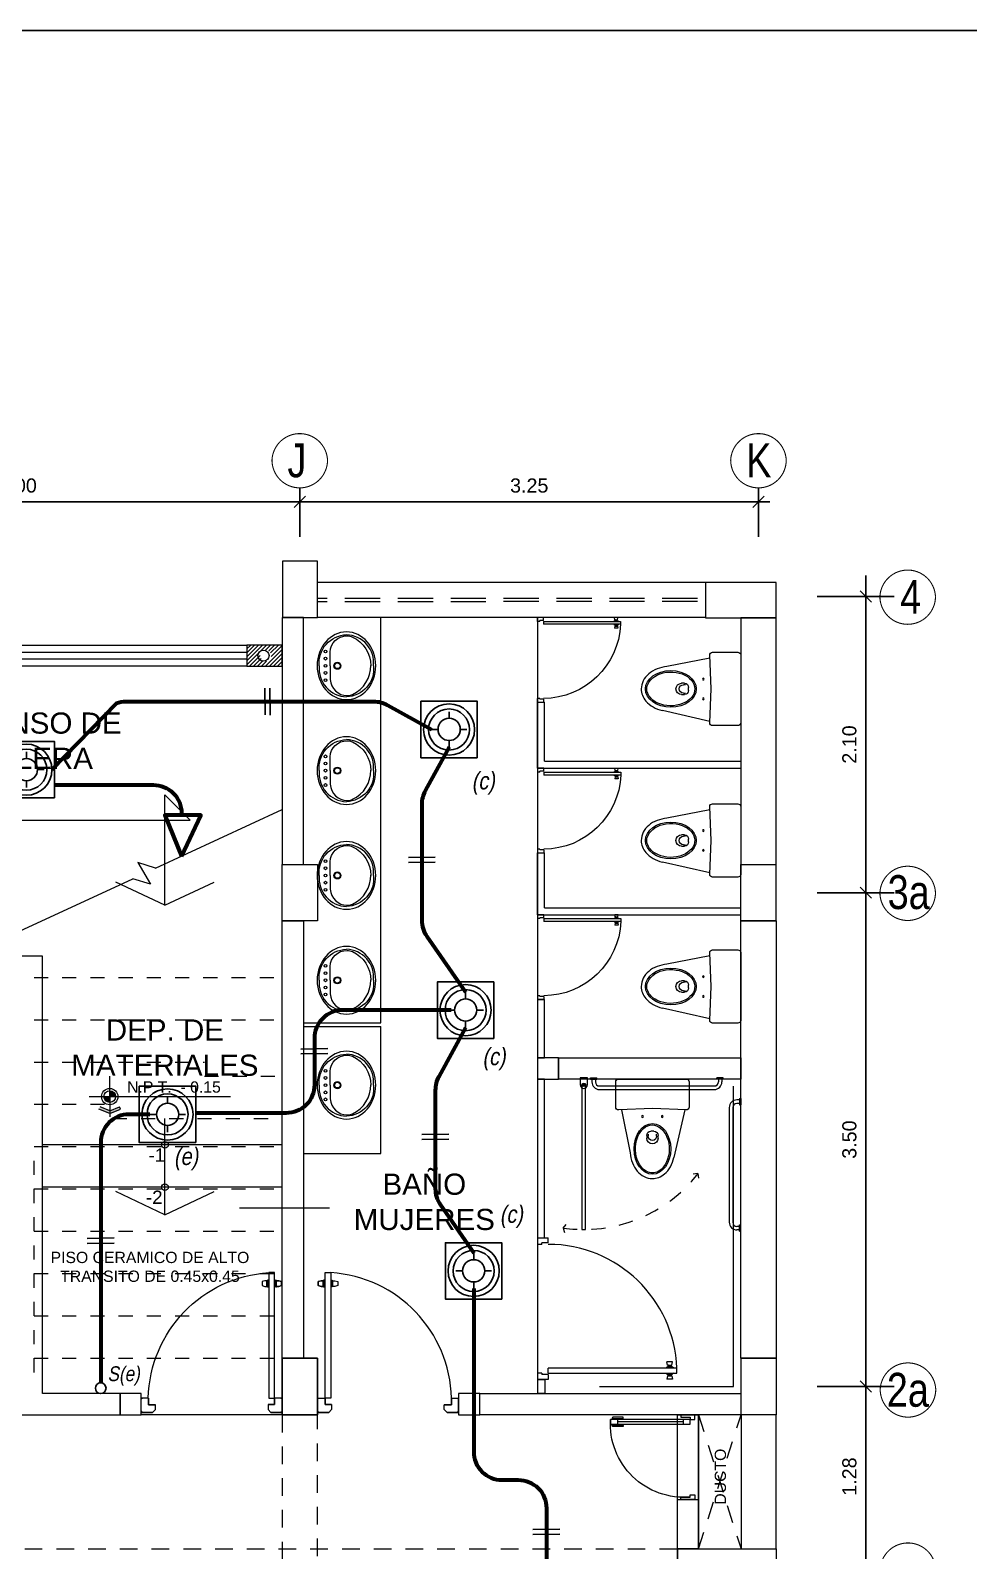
# Model space of a CAD drawing. Header units: millimetres. Extents: x 3354 to 3637, y 1117 to 1358.
# Drawn here: x 3503.12 to 3509.77, y 1188.41 to 1199.18 of the extents above; entities that cross this region are included whole.
import ezdxf

# ---------------------------------------------------------------- set-up
doc = ezdxf.new("R2010")
doc.units = ezdxf.units.MM
for name, pattern in [('CONTINUA', [0]), ('DASHED2', [0.375, 0.25, -0.125]), ('HIDDEN', [0.375, 0.25, -0.125]), ('TRAZOS1', [0.15, 0.1, -0.05])]:
    doc.linetypes.add(name, pattern=pattern)
for name, color, linetype, lineweight in [('ACCESORIOS', 4, 'Continuous', 18), ('cables', 152, 'Continuous', 60), ('CASCO', 252, 'Continuous', 9), ('MURO ALTO', 5, 'Continuous', 25)]:
    doc.layers.add(name, color=color, linetype=linetype, lineweight=lineweight)
doc.layers.add('Efec-muebles', color=7, linetype='Continuous', lineweight=13, true_color=0x85826f)
doc.layers.add('LUMINARIAS', color=2, linetype='Continuous')
doc.styles.add('1', font='arial.ttf')
doc.styles.add('BYE', font='ARIALN.TTF', dxfattribs={"oblique": 10, "height": 2})
doc.styles.get("Standard").update_dxf_attribs({"font": 'arial.ttf'})
doc.styles.add('style1', font='arial.ttf')
doc.styles.add('style2', font='arial.ttf')
doc.dimstyles.new('Esc  1  50', dxfattribs={"dimtxt": 0.1, "dimasz": 0.08, "dimexe": 0.2, "dimexo": 0.15, "dimgap": 0.065, "dimtad": 1, "dimzin": 4, "dimdsep": 46, "dimtxsty": 'Standard', "dimblk": 'OBLIQUE', "dimcen": 0.12, "dimdle": 0.15, "dimadec": 0, "dimazin": 0, "dimtfac": 1, "dimtix": 1, "dimtmove": 0, "dimatfit": 3, "dimldrblk": 'OBLIQUE', "dimfxl": 1, "dimarcsym": 0})

# ---------------------------------------------------------------- blocks, each defined once
blk = doc.blocks.new('ghjghg')
at = {"layer": 'Efec-muebles', "linetype": 'CONTINUA', "lineweight": 5, "ltscale": 0.002}
for p, q in [((722.41, 469.271), (722.41, 468.791)), ((722.609, 469.291), (722.43, 469.291)), ((722.619, 469.031), (722.629, 469.27)), ((722.628, 469.249), (722.933, 469.189)), ((722.629, 468.792), (722.619, 469.031)), ((722.779, 469.021), (722.779, 469.041)), ((722.801, 469.061), (722.815, 469.061)), ((722.815, 469.001), (722.801, 469.001)), ((722.809, 469.071), (722.829, 469.071)), ((722.829, 468.991), (722.809, 468.991)), ((722.869, 469.031), (722.869, 469.031)), ((722.43, 468.771), (722.609, 468.771)), ((722.629, 468.801), (722.965, 468.878))]:
    blk.add_line(p, q, dxfattribs=at)
for centre in [(722.675, 469.101), (722.675, 468.961)]:
    blk.add_circle(centre, 0.00635, dxfattribs=at)
for centre, radius, start, end in [((722.43, 469.271), 0.02, 90, 180), ((722.609, 469.271), 0.02, 357.5774, 90), ((722.809, 469.041), 0.03, 90, 180), ((722.809, 469.021), 0.03, 180, 270), ((722.815, 469.031), 0.03, 0, 90), ((722.815, 469.031), 0.03, 270, 0), ((722.829, 469.031), 0.04, 0, 90), ((722.829, 469.031), 0.04, 270, 360), ((722.43, 468.791), 0.02, 180, 270), ((722.609, 468.791), 0.02, 270, 2.4226)]:
    blk.add_arc(centre, radius, start, end, dxfattribs=at)
at = {"layer": 'Efec-muebles', "linetype": 'CONTINUA', "lineweight": 5, "ltscale": 0.002, "extrusion": (0, 0, -1)}
blk.add_ellipse((722.905, 469.031), major_axis=(0.18, 0), ratio=0.722222, dxfattribs=at)
at = {"layer": 'Efec-muebles', "linetype": 'CONTINUA', "lineweight": 5, "ltscale": 0.002}
for points, knots in [([(723.075, 469.031), (723.075, 469.003), (723.06, 468.974), (722.991, 468.919), (722.924, 468.904), (722.804, 468.926), (722.755, 468.961), (722.726, 469.042), (722.743, 469.088), (722.832, 469.148), (722.901, 469.159), (723.018, 469.131), (723.062, 469.093), (723.074, 469.045), (723.075, 469.038), (723.075, 469.031)], [0, 0, 0, 0, 0.74049, 0.74049, 1.813277, 1.813277, 2.886063, 2.886063, 3.958849, 3.958849, 5.031636, 5.031636, 6.104422, 6.104422, 6.283185, 6.283185, 6.283185, 6.283185]), ([(722.933, 469.189), (722.982, 469.184), (723.028, 469.167), (723.095, 469.11), (723.115, 469.071), (723.115, 469.031), (723.115, 469), (723.103, 468.97), (723.055, 468.912), (723.012, 468.889), (722.965, 468.878)], [4.853824, 4.853824, 4.853824, 4.853824, 5.580391, 5.580391, 6.283185, 6.283185, 6.283185, 6.822949, 6.822949, 7.551337, 7.551337, 7.551337, 7.551337])]:
    blk.add_open_spline(points, degree=3, knots=knots, dxfattribs=at)
blk = doc.blocks.new('hjkhjkuhku')
at = {"layer": 'CASCO'}
for p, q in [((734.6482, 326.1642), (734.6482, 326.2092)), ((734.6482, 326.2092), (734.6752, 326.2092)), ((734.6692, 326.1642), (734.6482, 326.1642)), ((734.6692, 326.1642), (734.6692, 326.1912)), ((734.6752, 326.1912), (734.6692, 326.1912)), ((734.6752, 326.1912), (734.6752, 326.2092)), ((734.6752, 326.1642), (734.6962, 326.1642)), ((734.6752, 326.1642), (734.6752, 325.6182)), ((734.6962, 325.6182), (734.6962, 326.1642)), ((735.2212, 326.2092), (735.2482, 326.2092)), ((735.2212, 326.1912), (735.2212, 326.2092)), ((735.2212, 326.1912), (735.2272, 326.1912)), ((735.2272, 326.1642), (735.2272, 326.1912)), ((735.2272, 326.1642), (735.2482, 326.1642)), ((735.2482, 326.2092), (735.2482, 326.1642)), ((735.2482, 326.2092), (735.2482, 326.1642)), ((734.6633, 325.6583), (734.649, 325.6612)), ((734.649, 325.6373), (734.649, 325.6612)), ((734.6633, 325.6402), (734.649, 325.6373)), ((734.6633, 325.6545), (734.6633, 325.6583)), ((734.6633, 325.6545), (734.6633, 325.644)), ((734.6657, 325.6545), (734.6633, 325.6545)), ((734.6633, 325.644), (734.6633, 325.6402)), ((734.6657, 325.644), (734.6633, 325.644)), ((734.6681, 325.6559), (734.6657, 325.6559)), ((734.6657, 325.6545), (734.6657, 325.6559)), ((734.6657, 325.6545), (734.6657, 325.644)), ((734.6657, 325.644), (734.6657, 325.6426)), ((734.6681, 325.6426), (734.6657, 325.6426)), ((734.6681, 325.6559), (734.6681, 325.6578)), ((734.6705, 325.6578), (734.6681, 325.6578)), ((734.6681, 325.6559), (734.6681, 325.6426)), ((734.6681, 325.6426), (734.6681, 325.6406)), ((734.6705, 325.6406), (734.6681, 325.6406)), ((734.6743, 325.665), (734.6705, 325.6578)), ((734.6705, 325.6578), (734.6705, 325.6406)), ((734.6743, 325.6335), (734.6705, 325.6406)), ((734.6752, 325.665), (734.6743, 325.665)), ((734.6743, 325.665), (734.6743, 325.6335)), ((734.6962, 325.665), (734.6972, 325.665)), ((734.6962, 325.6492), (734.6962, 325.6492)), ((734.6962, 325.6492), (734.6962, 325.6492)), ((734.6972, 325.665), (734.701, 325.6578)), ((734.6972, 325.665), (734.6972, 325.6335)), ((734.6972, 325.6335), (734.701, 325.6406)), ((734.701, 325.6578), (734.7034, 325.6578)), ((734.701, 325.6578), (734.701, 325.6406)), ((734.701, 325.6406), (734.7034, 325.6406)), ((734.7034, 325.6559), (734.7034, 325.6578)), ((734.7034, 325.6559), (734.7034, 325.6426)), ((734.7034, 325.6559), (734.7058, 325.6559)), ((734.7034, 325.6426), (734.7034, 325.6406)), ((734.7034, 325.6426), (734.7058, 325.6426)), ((734.7058, 325.6545), (734.7058, 325.6559)), ((734.7058, 325.6545), (734.7082, 325.6545)), ((734.7058, 325.6545), (734.7058, 325.644)), ((734.7058, 325.644), (734.7058, 325.6426)), ((734.7058, 325.644), (734.7082, 325.644)), ((734.7082, 325.6583), (734.7225, 325.6612)), ((734.7082, 325.6545), (734.7082, 325.6583)), ((734.7082, 325.6545), (734.7082, 325.644)), ((734.7082, 325.644), (734.7082, 325.6402)), ((734.7082, 325.6402), (734.7225, 325.6373)), ((734.7225, 325.6373), (734.7225, 325.6612)), ((734.6752, 325.6335), (734.6743, 325.6335)), ((734.6752, 325.6182), (734.6962, 325.6182)), ((734.6962, 325.6335), (734.6972, 325.6335))]:
    blk.add_line(p, q, dxfattribs=at)
blk.add_arc((734.6752, 326.1642), 0.546, 272.20423, 0, dxfattribs=at)
blk = doc.blocks.new('cgytutytry')
at = {"layer": 'CASCO'}
for p, q in [((-4.482, 891.175), (-4.487, 891.175)), ((-4.487, 891.175), (-4.487, 891.1)), ((-4.487, 891.1), (-4.487, 891.175)), ((-4.487, 891.175), (-4.482, 891.175)), ((-4.482, 891.18), (-4.482, 891.175)), ((-4.391, 891.18), (-4.482, 891.18)), ((-4.482, 891.175), (-4.482, 891.18)), ((-4.386, 891.126), (-4.432, 891.126)), ((-4.432, 891.126), (-4.432, 891.08)), ((-4.391, 891.18), (-4.391, 891.175)), ((-4.391, 891.18), (-4.391, 891.175)), ((-4.386, 891.175), (-4.391, 891.175)), ((-4.391, 891.175), (-4.386, 891.175)), ((-4.386, 891.175), (-4.386, 891.126)), ((-4.386, 891.175), (-4.386, 891.126)), ((-4.386, 891.085), (-4.386, 891.126)), ((-4.386, 891.126), (-3.497, 891.126)), ((-3.598, 891.132), (-3.598, 891.14)), ((-3.598, 891.14), (-3.594, 891.14)), ((-3.55, 891.132), (-3.598, 891.132)), ((-3.594, 891.155), (-3.589, 891.175)), ((-3.594, 891.14), (-3.594, 891.155)), ((-3.589, 891.175), (-3.559, 891.175)), ((-3.559, 891.175), (-3.554, 891.155)), ((-3.554, 891.155), (-3.554, 891.137)), ((-3.554, 891.137), (-3.55, 891.137)), ((-3.55, 891.137), (-3.55, 891.132)), ((-3.497, 891.126), (-3.497, 891.085)), ((-4.467, 891.08), (-4.487, 891.1)), ((-4.467, 891.08), (-4.487, 891.1)), ((-4.432, 891.08), (-4.467, 891.08)), ((-4.432, 891.08), (-4.467, 891.08)), ((-3.497, 891.085), (-4.386, 891.085)), ((-3.598, 891.075), (-3.598, 891.08)), ((-3.598, 891.08), (-3.55, 891.08)), ((-3.594, 891.075), (-3.598, 891.075)), ((-3.594, 891.057), (-3.594, 891.075)), ((-3.589, 891.037), (-3.594, 891.057)), ((-3.559, 891.037), (-3.589, 891.037)), ((-3.554, 891.057), (-3.559, 891.037)), ((-3.55, 891.075), (-3.554, 891.075)), ((-3.554, 891.075), (-3.554, 891.057)), ((-3.55, 891.08), (-3.55, 891.075)), ((-4.467, 890.281), (-4.487, 890.261)), ((-4.487, 890.261), (-4.467, 890.281)), ((-4.487, 890.261), (-4.487, 890.185)), ((-4.487, 890.185), (-4.487, 890.261)), ((-4.467, 890.281), (-4.433, 890.281)), ((-4.467, 890.281), (-4.433, 890.281)), ((-4.433, 890.281), (-4.433, 890.231)), ((-4.487, 890.185), (-4.482, 890.185)), ((-4.482, 890.185), (-4.487, 890.185)), ((-4.482, 890.185), (-4.482, 890.18)), ((-4.482, 890.18), (-4.482, 890.185)), ((-4.482, 890.18), (-4.391, 890.18)), ((-4.433, 890.231), (-4.386, 890.231)), ((-4.391, 890.185), (-4.386, 890.185)), ((-4.391, 890.185), (-4.391, 890.18)), ((-4.386, 890.185), (-4.391, 890.185)), ((-4.391, 890.185), (-4.391, 890.18)), ((-4.386, 890.231), (-4.386, 890.185)), ((-4.386, 890.231), (-4.386, 890.185))]:
    blk.add_line(p, q, dxfattribs=at)
for points in [[(-4.432, 891.08), (-4.432, 891.126), (-4.386, 891.126)], [(-4.386, 890.231), (-4.433, 890.231), (-4.433, 890.281)]]:
    blk.add_lwpolyline(points, dxfattribs=at)
for points in [[(-3.497, 891.126), (-3.497, 891.085), (-4.386, 891.085), (-4.386, 891.126)], [(-3.55, 891.132), (-3.55, 891.137), (-3.598, 891.137), (-3.598, 891.132)], [(-3.554, 891.14), (-3.554, 891.155), (-3.559, 891.175), (-3.589, 891.175), (-3.594, 891.155), (-3.594, 891.14)], [(-3.55, 891.08), (-3.55, 891.075), (-3.598, 891.075), (-3.598, 891.08)], [(-3.554, 891.071), (-3.554, 891.057), (-3.559, 891.037), (-3.589, 891.037), (-3.594, 891.057), (-3.594, 891.071)]]:
    blk.add_lwpolyline(points, close=True, dxfattribs=at)
blk.add_arc((-4.408, 891.143), 0.913, 271.3362, 356.359, dxfattribs=at)
blk = doc.blocks.new('_Oblique')
at = {"color": 0, "linetype": 'ByBlock', "lineweight": -2}
blk.add_line((-0.5, -0.5), (0.5, 0.5), dxfattribs=at)
blk = doc.blocks.new('*D252')
at = {"layer": 'CASCO', "color": 0, "lineweight": -2, "transparency": 16777216}
for p, q in [((3491.562, 1207.544), (3491.562, 1207.892)), ((3495.563, 1207.544), (3495.563, 1207.892)), ((3491.482, 1207.792), (3495.643, 1207.792))]:
    blk.add_line(p, q, dxfattribs=at)
at = {"layer": 'Defpoints', "color": 0, "transparency": 16777216}
for p in [(3495.563, 1207.792), (3491.562, 1207.294), (3495.563, 1207.294)]:
    blk.add_point(p, dxfattribs=at)
at = {"layer": 'CASCO', "color": 0, "lineweight": -2, "transparency": 16777216, "xscale": 0.08, "yscale": 0.08, "zscale": 0.08, "rotation": 180}
blk.add_blockref('_Oblique', (3491.562, 1207.792), dxfattribs=at)
at = {"layer": 'CASCO', "color": 0, "lineweight": -2, "transparency": 16777216, "xscale": 0.08, "yscale": 0.08, "zscale": 0.08}
blk.add_blockref('_Oblique', (3495.563, 1207.792), dxfattribs=at)
at = {"layer": 'CASCO', "color": 0, "lineweight": 5, "transparency": 16777216, "insert": (3493.562, 1207.908), "char_height": 0.1, "attachment_point": 5}
blk.add_mtext('4.00', dxfattribs=at)
blk = doc.blocks.new('*D253')
at = {"layer": 'CASCO', "color": 0, "lineweight": -2, "transparency": 16777216}
for p, q in [((3495.563, 1207.544), (3495.563, 1207.892)), ((3498.815, 1207.544), (3498.815, 1207.892)), ((3495.483, 1207.792), (3498.895, 1207.792))]:
    blk.add_line(p, q, dxfattribs=at)
at = {"layer": 'Defpoints', "color": 0, "transparency": 16777216}
for p in [(3498.815, 1207.792), (3495.563, 1207.294), (3498.815, 1207.294)]:
    blk.add_point(p, dxfattribs=at)
at = {"layer": 'CASCO', "color": 0, "lineweight": -2, "transparency": 16777216, "xscale": 0.08, "yscale": 0.08, "zscale": 0.08, "rotation": 180}
blk.add_blockref('_Oblique', (3495.563, 1207.792), dxfattribs=at)
at = {"layer": 'CASCO', "color": 0, "lineweight": -2, "transparency": 16777216, "xscale": 0.08, "yscale": 0.08, "zscale": 0.08}
blk.add_blockref('_Oblique', (3498.815, 1207.792), dxfattribs=at)
at = {"layer": 'CASCO', "color": 0, "lineweight": 5, "transparency": 16777216, "insert": (3497.189, 1207.908), "char_height": 0.1, "attachment_point": 5}
blk.add_mtext('3.25', dxfattribs=at)
blk = doc.blocks.new('puerta.90')
for p, q in [((-0.749, 0.05), (-0.749, 0.1)), ((-0.749, 0.072), (-0.05, 0.072)), ((-0.05, 0.05), (-0.05, 0.1))]:
    blk.add_line(p, q)
for points in [[(-0.075, 0.875), (0.025, 0.875), (0.025, 0.85), (0.075, 0.85), (0.075, 0.9), (-0.075, 0.9)], [(0.025, 0.05), (-0.824, 0.05), (-0.824, 0.1), (0.025, 0.1)], [(-0.796, 0.108), (-0.762, 0.108), (-0.762, 0.103), (-0.796, 0.103)], [(-0.796, 0.042), (-0.762, 0.042), (-0.762, 0.047), (-0.796, 0.047)], [(-0.075, 0.025), (0.025, 0.025), (0.025, 0.05), (0.075, 0.05), (0.075, 0), (-0.075, 0)]]:
    blk.add_lwpolyline(points, close=True)
for points in [[(-0.687, 0.124), (-0.797, 0.124), (-0.807, 0.114), (-0.807, 0.111), (-0.702, 0.111, 0.523954), (-0.687, 0.119)], [(-0.687, 0.026), (-0.797, 0.026), (-0.807, 0.036), (-0.807, 0.039), (-0.702, 0.039, -0.523954), (-0.687, 0.031)]]:
    blk.add_lwpolyline(points, format="xyb", close=True)
blk.add_arc((-0.043, 0.096), 0.782, 85.044, 183.3395)
blk = doc.blocks.new('dtyrdyt')
at = {"layer": 'CASCO'}
h = blk.add_hatch(color=256, dxfattribs=at)
h.paths.add_polyline_path([(850.126, 424.939), (850.167, 424.939, 0.414214), (850.126, 424.98)])
h.paths.add_polyline_path([(850.126, 424.898), (850.126, 424.939), (850.084, 424.939, 0.414214)])
blk.add_hatch(color=256, dxfattribs=at).paths.add_polyline_path([(850.126, 424.839), (850.057, 424.867), (850.049, 424.849), (850.126, 424.818), (850.202, 424.849), (850.194, 424.867)])
for p, q in [((850.126, 424.939), (850.126, 425.084)), ((849.981, 424.939), (850.981, 424.939)), ((850.126, 424.939), (850.126, 424.795)), ((850.126, 424.818), (850.049, 424.849)), ((850.126, 424.839), (850.057, 424.867)), ((850.126, 424.839), (850.194, 424.867)), ((850.126, 424.818), (850.202, 424.849)), ((850.202, 424.849), (850.194, 424.867))]:
    blk.add_line(p, q, dxfattribs=at)
for radius in [0.0578, 0.0413]:
    blk.add_circle((850.126, 424.939), radius, dxfattribs=at)
blk = doc.blocks.new('*D258')
at = {"layer": 'CASCO', "color": 0, "lineweight": -2, "transparency": 16777216}
for p, q in [((3499.575, 1207.272), (3499.575, 1204.873)), ((3499.23, 1207.122), (3499.775, 1207.122)), ((3499.23, 1205.023), (3499.775, 1205.023))]:
    blk.add_line(p, q, dxfattribs=at)
at = {"layer": 'Defpoints', "color": 0, "transparency": 16777216}
for p in [(3499.08, 1207.122), (3499.08, 1205.023), (3499.575, 1205.023)]:
    blk.add_point(p, dxfattribs=at)
at = {"layer": 'CASCO', "color": 0, "lineweight": -2, "transparency": 16777216, "xscale": 0.08, "yscale": 0.08, "zscale": 0.08}
for p, rotation in [((3499.575, 1207.122), 90), ((3499.575, 1205.023), 270)]:
    blk.add_blockref('_Oblique', p, dxfattribs=dict(at, rotation=rotation))
at = {"layer": 'CASCO', "color": 0, "transparency": 16777216, "insert": (3499.459, 1206.073), "char_height": 0.1, "attachment_point": 5, "rotation": 90}
blk.add_mtext('2.10', dxfattribs=at)
blk = doc.blocks.new('*D259')
at = {"layer": 'CASCO', "color": 0, "lineweight": -2, "transparency": 16777216}
for p, q in [((3499.575, 1205.173), (3499.575, 1201.373)), ((3499.23, 1205.023), (3499.775, 1205.023)), ((3499.23, 1201.523), (3499.775, 1201.523))]:
    blk.add_line(p, q, dxfattribs=at)
at = {"layer": 'Defpoints', "color": 0, "transparency": 16777216}
for p in [(3499.08, 1205.023), (3499.08, 1201.523), (3499.575, 1201.523)]:
    blk.add_point(p, dxfattribs=at)
at = {"layer": 'CASCO', "color": 0, "lineweight": -2, "transparency": 16777216, "xscale": 0.08, "yscale": 0.08, "zscale": 0.08}
for p, rotation in [((3499.575, 1205.023), 90), ((3499.575, 1201.523), 270)]:
    blk.add_blockref('_Oblique', p, dxfattribs=dict(at, rotation=rotation))
at = {"layer": 'CASCO', "color": 0, "transparency": 16777216, "insert": (3499.459, 1203.273), "char_height": 0.1, "attachment_point": 5, "rotation": 90}
blk.add_mtext('3.50', dxfattribs=at)
blk = doc.blocks.new('*D260')
at = {"layer": 'CASCO', "color": 0, "lineweight": -2, "transparency": 16777216}
for p, q in [((3499.575, 1200.397), (3499.575, 1197.222)), ((3499.23, 1200.247), (3499.775, 1200.247)), ((3499.23, 1197.372), (3499.775, 1197.372))]:
    blk.add_line(p, q, dxfattribs=at)
at = {"layer": 'Defpoints', "color": 0, "transparency": 16777216}
for p in [(3499.08, 1200.247), (3499.08, 1197.372), (3499.575, 1197.372)]:
    blk.add_point(p, dxfattribs=at)
at = {"layer": 'CASCO', "color": 0, "lineweight": -2, "transparency": 16777216, "xscale": 0.08, "yscale": 0.08, "zscale": 0.08}
for p, rotation in [((3499.575, 1200.247), 90), ((3499.575, 1197.372), 270)]:
    blk.add_blockref('_Oblique', p, dxfattribs=dict(at, rotation=rotation))
at = {"layer": 'CASCO', "color": 0, "transparency": 16777216, "insert": (3499.459, 1198.81), "char_height": 0.1, "attachment_point": 5, "rotation": 90}
blk.add_mtext('2.87', dxfattribs=at)
blk = doc.blocks.new('*D261')
at = {"layer": 'CASCO', "color": 0, "lineweight": -2, "transparency": 16777216}
for p, q in [((3499.575, 1201.673), (3499.575, 1200.097)), ((3499.23, 1201.523), (3499.775, 1201.523)), ((3499.23, 1200.247), (3499.775, 1200.247))]:
    blk.add_line(p, q, dxfattribs=at)
at = {"layer": 'Defpoints', "color": 0, "transparency": 16777216}
for p in [(3499.08, 1201.523), (3499.08, 1200.247), (3499.575, 1200.247)]:
    blk.add_point(p, dxfattribs=at)
at = {"layer": 'CASCO', "color": 0, "lineweight": -2, "transparency": 16777216, "xscale": 0.08, "yscale": 0.08, "zscale": 0.08}
for p, rotation in [((3499.575, 1201.523), 90), ((3499.575, 1200.247), 270)]:
    blk.add_blockref('_Oblique', p, dxfattribs=dict(at, rotation=rotation))
at = {"layer": 'CASCO', "color": 0, "transparency": 16777216, "insert": (3499.459, 1200.885), "char_height": 0.1, "attachment_point": 5, "rotation": 90}
blk.add_mtext('1.28', dxfattribs=at)
blk = doc.blocks.new('FLUORESCENTE CIRCULAR 1x32W')
at = {"layer": 'LUMINARIAS'}
for p, q in [((1338.2108, 550.5744), (1338.2108, 550.6095)), ((1338.1516, 550.5152), (1338.1165, 550.5152)), ((1338.2108, 550.456), (1338.2108, 550.4209)), ((1338.27, 550.5152), (1338.3051, 550.5152))]:
    blk.add_line(p, q, dxfattribs=at)
blk.add_lwpolyline([(1338.0603, 550.6647), (1338.3603, 550.6647), (1338.3603, 550.3647), (1338.0603, 550.3647)], close=True, dxfattribs=at)
for centre, radius in [((1338.2103, 550.5147), 0.136), ((1338.2103, 550.5147), 0.1091), ((1338.2108, 550.5152), 0.0592)]:
    blk.add_circle(centre, radius, dxfattribs=at)
blk = doc.blocks.new('sh')
at = {"layer": 'CASCO', "lineweight": 5}
h = blk.add_hatch(dxfattribs=at)
h.set_pattern_fill('_USER', color=256, scale=0.02, angle=45, pattern_type=0)
h.set_pattern_definition([(45, (1551.55742, -123.509772), (-0.01414213562, 0.01414213562), [])])
edge = h.paths.add_edge_path()
edge.add_arc((3495.321, 1206.703), 0.0395, -180, 180, ccw=False)
h.paths.add_polyline_path([(3495.438, 1206.778), (3495.188, 1206.778), (3495.188, 1206.628), (3495.438, 1206.628)])
for p, q in [((3498.439, 1207.222), (3495.689, 1207.222)), ((3498.439, 1206.973), (3495.689, 1206.973)), ((3496.138, 1204.1), (3496.138, 1206.973)), ((3497.247, 1206.973), (3497.247, 1201.573)), ((3494.606, 1205.716), (3494.784, 1205.538)), ((3494.606, 1204.934), (3494.606, 1205.716)), ((3494.54, 1205.197), (3495.438, 1205.612)), ((3492.34, 1205.538), (3494.784, 1205.538)), ((3492.866, 1204.423), (3494.378, 1205.122)), ((3494.606, 1204.934), (3494.258, 1205.098)), ((3494.606, 1204.934), (3494.955, 1205.098)), ((3495.588, 1204.1), (3496.138, 1204.1)), ((3495.588, 1204.075), (3496.138, 1204.075)), ((3496.138, 1203.175), (3496.138, 1204.075)), ((3494.606, 1202.741), (3494.606, 1203.423)), ((3495.438, 1203.236), (3493.738, 1203.236)), ((3495.588, 1203.175), (3496.138, 1203.175)), ((3498.385, 1203.032), (3498.352, 1203.028)), ((3498.385, 1203.032), (3498.388, 1202.999)), ((3495.438, 1202.936), (3493.738, 1202.936)), ((3494.606, 1202.741), (3494.258, 1202.905)), ((3494.606, 1202.741), (3494.955, 1202.905)), ((3497.43, 1202.646), (3497.451, 1202.671)), ((3497.43, 1202.646), (3497.439, 1202.614)), ((3495.438, 1201.323), (3494.438, 1201.323))]:
    blk.add_line(p, q, dxfattribs=at)
at = {"layer": 'CASCO'}
for p, q in [((3498.439, 1207.222), (3498.439, 1206.972)), ((3495.773, 1202.788), (3495.135, 1202.788)), ((3498.239, 1200.372), (3498.239, 1201.323)), ((3498.389, 1200.372), (3498.389, 1201.323))]:
    blk.add_line(p, q, dxfattribs=at)
at = {"layer": 'CASCO', "lineweight": 5, "ltscale": 2}
for p, q in [((3497.247, 1206.373), (3497.297, 1206.373)), ((3497.247, 1205.305), (3497.297, 1205.305)), ((3497.247, 1204.266), (3497.297, 1204.266))]:
    blk.add_line(p, q, dxfattribs=at)
at = {"layer": 'CASCO', "lineweight": 5, "ltscale": 0.002}
for p, q in [((3497.247, 1205.905), (3497.247, 1206.373)), ((3497.297, 1205.955), (3497.297, 1206.373)), ((3497.297, 1205.955), (3498.687, 1205.955)), ((3497.247, 1205.905), (3498.687, 1205.905)), ((3497.247, 1204.866), (3497.247, 1205.305)), ((3497.297, 1204.916), (3497.297, 1205.305)), ((3497.247, 1204.866), (3498.689, 1204.866)), ((3497.297, 1204.916), (3498.689, 1204.916)), ((3495.588, 1203.175), (3496.138, 1203.175))]:
    blk.add_line(p, q, dxfattribs=at)
at = {"layer": 'CASCO', "linetype": 'TRAZOS1', "lineweight": 5}
for p, q in [((3493.678, 1204.423), (3495.438, 1204.423)), ((3493.678, 1204.123), (3495.438, 1204.123)), ((3493.678, 1203.823), (3494.886, 1203.823)), ((3494.886, 1203.723), (3495.438, 1203.723)), ((3493.678, 1203.523), (3494.237, 1203.523)), ((3494.237, 1203.423), (3495.438, 1203.423)), ((3493.678, 1203.223), (3495.438, 1203.223)), ((3493.678, 1201.623), (3493.678, 1203.165)), ((3493.678, 1202.923), (3495.438, 1202.923)), ((3493.678, 1202.623), (3495.438, 1202.623)), ((3493.678, 1202.323), (3495.438, 1202.323)), ((3493.678, 1202.023), (3495.438, 1202.023)), ((3493.678, 1201.723), (3495.438, 1201.723))]:
    blk.add_line(p, q, dxfattribs=at)
at = {"layer": 'CASCO', "linetype": 'Continuous', "lineweight": 5}
for p, q in [((3497.624, 1203.711), (3497.668, 1203.711)), ((3497.624, 1203.701), (3497.624, 1203.711)), ((3497.624, 1203.701), (3497.668, 1203.701)), ((3497.633, 1203.701), (3497.633, 1203.682)), ((3497.658, 1203.701), (3497.658, 1203.682)), ((3497.668, 1203.701), (3497.668, 1203.711)), ((3498.564, 1203.711), (3498.52, 1203.711)), ((3498.52, 1203.701), (3498.52, 1203.711)), ((3498.564, 1203.701), (3498.52, 1203.701)), ((3498.53, 1203.701), (3498.53, 1203.682)), ((3498.555, 1203.701), (3498.555, 1203.682)), ((3498.564, 1203.701), (3498.564, 1203.711)), ((3497.687, 1203.653), (3498.501, 1203.653)), ((3497.687, 1203.628), (3498.501, 1203.628)), ((3498.68, 1203.554), (3498.661, 1203.554)), ((3498.68, 1203.564), (3498.68, 1203.52)), ((3498.68, 1203.564), (3498.69, 1203.564)), ((3498.69, 1203.564), (3498.69, 1203.52)), ((3498.607, 1203.5), (3498.607, 1202.687)), ((3498.632, 1203.5), (3498.632, 1202.687)), ((3498.68, 1203.529), (3498.661, 1203.529)), ((3498.68, 1203.52), (3498.69, 1203.52)), ((3498.679, 1202.658), (3498.661, 1202.658)), ((3498.679, 1202.633), (3498.661, 1202.633)), ((3498.679, 1202.623), (3498.679, 1202.668)), ((3498.679, 1202.668), (3498.689, 1202.668)), ((3498.679, 1202.623), (3498.689, 1202.623)), ((3498.689, 1202.623), (3498.689, 1202.668))]:
    blk.add_line(p, q, dxfattribs=at)
at = {"layer": 'CASCO', "linetype": 'HIDDEN', "lineweight": 5, "ltscale": 0.5}
for p, q in [((3498.389, 1200.372), (3498.691, 1201.323)), ((3498.389, 1201.323), (3498.691, 1200.372))]:
    blk.add_line(p, q, dxfattribs=at)
at = {"layer": 'CASCO', "ltscale": 2, "const_width": 0.0076}
for points in [[(3495.759, 1208.089, 0.951688), (3495.365, 1208.089, 1)], [(3499.011, 1208.089, 0.951688), (3498.617, 1208.089, 1)], [(3499.675, 1207.122, -0.951688), (3500.069, 1207.122, -1)], [(3499.675, 1205.023, -0.951688), (3500.069, 1205.023, -1)], [(3499.677, 1201.503, -0.951688), (3500.071, 1201.503, -1)], [(3499.677, 1200.227, -0.951688), (3500.071, 1200.227, -1)]]:
    blk.add_lwpolyline(points, format="xyb", close=True, dxfattribs=at)
at = {"layer": 'CASCO', "lineweight": 5}
for points in [[(3495.689, 1207.373), (3495.439, 1207.373), (3495.439, 1207.373), (3495.439, 1206.973), (3495.689, 1206.973)], [(3498.939, 1207.222), (3498.439, 1207.222), (3498.439, 1206.972), (3498.939, 1206.972)], [(3491.937, 1206.778), (3495.188, 1206.778), (3495.188, 1206.628), (3491.937, 1206.628)], [(3495.438, 1206.778), (3495.188, 1206.778), (3495.188, 1206.628), (3495.438, 1206.628)], [(3495.687, 1204.823), (3495.438, 1204.823), (3495.438, 1205.223), (3495.687, 1205.223)], [(3498.938, 1204.823), (3498.69, 1204.823), (3498.69, 1205.223), (3498.938, 1205.223)], [(3498.938, 1204.823), (3498.69, 1204.823), (3498.69, 1205.223), (3498.938, 1205.223)], [(3497.397, 1203.702), (3497.397, 1203.852), (3497.247, 1203.852), (3497.247, 1203.702)], [(3498.689, 1203.702), (3497.398, 1203.702), (3497.398, 1203.852), (3498.689, 1203.852)], [(3495.438, 1201.323), (3495.688, 1201.323), (3495.688, 1201.723), (3495.438, 1201.723)], [(3495.438, 1201.723), (3495.688, 1201.723), (3495.688, 1201.323), (3495.438, 1201.323)], [(3498.691, 1201.723), (3498.939, 1201.723), (3498.939, 1201.323), (3498.691, 1201.323)], [(3494.438, 1201.323), (3494.438, 1201.473), (3494.288, 1201.473), (3494.288, 1201.323)], [(3496.838, 1201.323), (3496.838, 1201.473), (3496.688, 1201.473), (3496.688, 1201.323)], [(3498.939, 1200.122), (3498.239, 1200.122), (3498.239, 1200.372), (3498.939, 1200.372)]]:
    blk.add_lwpolyline(points, close=True, dxfattribs=at)
at = {"layer": 'CASCO', "linetype": 'DASHED2', "lineweight": 5}
for points in [[(3498.382, 1207.109), (3495.689, 1207.109)], [(3498.382, 1207.086), (3495.689, 1207.085)]]:
    blk.add_lwpolyline(points, dxfattribs=at)
at = {"layer": 'CASCO'}
for points in [[(3495.438, 1205.223), (3495.588, 1205.223), (3495.588, 1206.973), (3495.438, 1206.973)], [(3498.69, 1205.223), (3498.94, 1205.223), (3498.939, 1206.972), (3498.689, 1206.972)], [(3498.69, 1205.223), (3498.94, 1205.223), (3498.939, 1206.972), (3498.689, 1206.972)], [(3498.69, 1205.223), (3498.94, 1205.223), (3498.939, 1206.972), (3498.689, 1206.972)], [(3498.69, 1205.223), (3498.94, 1205.223), (3498.939, 1206.972), (3498.689, 1206.972)], [(3495.438, 1204.823), (3495.588, 1204.823), (3495.588, 1201.723), (3495.438, 1201.723)], [(3495.438, 1204.823), (3495.588, 1204.823), (3495.588, 1201.723), (3495.438, 1201.723)], [(3498.939, 1201.723), (3498.69, 1201.723), (3498.69, 1204.823), (3498.939, 1204.823)], [(3498.69, 1201.473), (3498.69, 1201.323), (3496.838, 1201.323), (3496.838, 1201.473)], [(3498.69, 1201.323), (3496.838, 1201.323), (3496.838, 1201.473), (3498.69, 1201.473)], [(3498.239, 1201.323), (3498.389, 1201.323), (3498.389, 1200.372), (3498.239, 1200.372)], [(3498.691, 1200.372), (3498.939, 1200.372), (3498.939, 1201.323), (3498.691, 1201.323)], [(3498.389, 1200.372), (3498.239, 1200.372), (3498.239, 1200.723), (3498.389, 1200.723)]]:
    blk.add_lwpolyline(points, close=True, dxfattribs=at)
at = {"layer": 'CASCO', "lineweight": 5}
for points in [[(3491.937, 1206.728), (3495.188, 1206.728)], [(3495.188, 1206.678), (3491.937, 1206.678)], [(3494.54, 1205.197), (3494.413, 1205.236), (3494.505, 1205.083), (3494.378, 1205.122)]]:
    blk.add_lwpolyline(points, dxfattribs=at)
at = {"layer": 'CASCO'}
for points in [[(3493.588, 1201.323), (3494.288, 1201.323), (3494.288, 1201.473), (3493.738, 1201.473), (3493.738, 1204.573), (3493.191, 1204.573)], [(3497.688, 1201.523), (3497.738, 1201.523), (3498.638, 1201.523), (3498.638, 1203.652)]]:
    blk.add_lwpolyline(points, dxfattribs=at)
at = {"layer": 'CASCO', "lineweight": 5, "ltscale": 0.002}
for points in [[(3497.297, 1204.266), (3497.247, 1204.266), (3497.247, 1203.852), (3497.297, 1203.852)], [(3497.298, 1203.702), (3497.248, 1203.702), (3497.248, 1202.576), (3497.298, 1202.576)], [(3497.299, 1201.473), (3497.249, 1201.473), (3497.249, 1201.573), (3497.299, 1201.573)]]:
    blk.add_lwpolyline(points, close=True, dxfattribs=at)
at = {"layer": 'CASCO', "linetype": 'Continuous', "lineweight": 5}
for points in [[(3497.601, 1203.711), (3497.551, 1203.711), (3497.551, 1203.661), (3497.601, 1203.661)], [(3497.588, 1203.661), (3497.563, 1203.661), (3497.563, 1202.636), (3497.588, 1202.636)]]:
    blk.add_lwpolyline(points, close=True, dxfattribs=at)
at = {"layer": 'CASCO', "linetype": 'HIDDEN', "lineweight": 5, "ltscale": 0.5}
for points in [[(3495.438, 1197.62), (3495.688, 1197.62), (3495.688, 1201.323), (3495.438, 1201.323)], [(3488.887, 1200.372), (3498.239, 1200.372), (3498.239, 1200.122), (3488.887, 1200.122)]]:
    blk.add_lwpolyline(points, close=True, dxfattribs=at)
at = {"layer": 'CASCO', "lineweight": 5}
for centre, radius in [((3495.305, 1206.703), 0.0395), ((3494.606, 1203.236), 0.0242), ((3494.606, 1202.936), 0.0242)]:
    blk.add_circle(centre, radius, dxfattribs=at)
at = {"layer": 'CASCO', "linetype": 'Continuous', "lineweight": 5}
blk.add_circle((3497.576, 1203.661), 0.0125, dxfattribs=at)
for centre, radius, start, end in [((3497.576, 1203.661), 0.025, 180, 0), ((3497.687, 1203.682), 0.054, 180, 270), ((3497.687, 1203.682), 0.029, 180, 270), ((3498.501, 1203.682), 0.029, 270, 0), ((3498.501, 1203.682), 0.029, 270, 0), ((3498.501, 1203.682), 0.054, 270, 0), ((3498.661, 1203.5), 0.054, 90, 180), ((3498.661, 1203.5), 0.029, 90, 180), ((3498.661, 1202.687), 0.054, 180, 270), ((3498.661, 1202.687), 0.029, 180, 270), ((3498.661, 1202.687), 0.029, 180, 270)]:
    blk.add_arc(centre, radius, start, end, dxfattribs=at)
at = {"layer": 'CASCO', "linetype": 'TRAZOS1', "lineweight": 5}
blk.add_arc((3497.576, 1203.661), 1.025, 261.8085, 322.1698, dxfattribs=at)
at = {"layer": 'CASCO', "lineweight": 5, "rotation": 90}
for p, xscale, yscale, zscale in [((3823.472, 1941.661), -1.000054251402617, 1.000054251402617, 1.000054251402617), ((3823.474, 1940.593), -1.000054251402617, 1.000054251402617, 1.000054251402617), ((3823.474, 1939.554), -1.000054255127907, 1.000054255127907, 1.000054255127907)]:
    blk.add_blockref('hjkhjkuhku', p, dxfattribs=dict(at, xscale=xscale, yscale=yscale, zscale=zscale))
at = {"layer": 'CASCO', "lineweight": 5}
blk.add_blockref('dtyrdyt', (2644.089, 778.639), dxfattribs=at)
at = {"layer": 'CASCO', "lineweight": 5, "extrusion": (0, 0, -1), "xscale": -1.670480385422707, "yscale": 1.670480385422707, "zscale": -1.670480385422707, "rotation": 270}
blk.add_blockref('hjkhjkuhku', (-4042.175, -25.642), dxfattribs=at)
at = {"layer": 'CASCO', "lineweight": 5, "xscale": -1, "rotation": 270}
blk.add_blockref('cgytutytry', (2604.258, 1205.827), dxfattribs=at)
at = {"layer": 'CASCO', "lineweight": 5, "rotation": 90}
blk.add_blockref('cgytutytry', (4386.868, 1205.827), dxfattribs=at)
at = {"layer": 'CASCO', "xscale": -0.6666666956003634, "yscale": 0.6666666956003634, "zscale": 0.6666666956003634, "rotation": 180}
blk.add_blockref('puerta.90', (3498.314, 1201.323), dxfattribs=at)
at = {"layer": 'CASCO', "style": 'style1', "width": 0.8}
for s, p in [('J', (3495.475, 1207.967)), ('K', (3498.727, 1207.967)), ('4', (3499.819, 1207)), ('3a', (3499.73, 1204.907)), ('2a', (3499.724, 1201.38))]:
    blk.add_text(s, height=0.24, dxfattribs=at).set_placement(p)
at = {"layer": 'CASCO', "lineweight": 5, "style": '1'}
for s, height, p in [('N.P.T.  - 0.15', 0.08, (3494.338, 1203.606)), ('-1', 0.0946, (3494.49, 1203.116)), ('-2', 0.0946, (3494.472, 1202.817))]:
    blk.add_text(s, height=height, dxfattribs=at).set_placement(p)
at = {"layer": 'CASCO', "lineweight": 5}
for s, insert, char_height, width, attachment_point, style in [('\\A1;DESCANSO DE \\PESCALERA', (3493.537, 1206.099), 0.15, 4.61659, 5, 'style2'), ('\\A1;DEP. DE \\PMATERIALES', (3494.606, 1203.924), 0.15, 4.61659, 5, 'style2'), ('\\A1;BAÑO \\PMUJERES', (3496.445, 1202.831), 0.15, 4.61659, 5, 'style2'), ('PISO CERAMICO DE ALTO\\PTRANSITO DE 0.45x0.45', (3494.5, 1202.478), 0.07998, 2.09636, 2, '1')]:
    blk.add_mtext(s, dxfattribs=dict(at, insert=insert, char_height=char_height, width=width, attachment_point=attachment_point, style=style))
at = {"layer": 'CASCO', "lineweight": 5, "insert": (3498.585, 1200.884), "char_height": 0.08, "width": 1.79822, "attachment_point": 8, "rotation": 90, "style": '1'}
blk.add_mtext('\\A1;DUCTO', dxfattribs=at)
at = {"layer": 'CASCO', "lineweight": 5}
for base, p1, p2, picture, middle in [((3495.563, 1207.792), (3491.562, 1207.294), (3495.563, 1207.294), '*D252', (3493.562, 1207.908)), ((3498.815, 1207.792), (3495.563, 1207.294), (3498.815, 1207.294), '*D253', (3497.189, 1207.908))]:
    dim = blk.add_linear_dim(base=base, p1=p1, p2=p2, angle=180, dimstyle='Esc  1  50', override={"dimexe": 0.1, "dimexo": 0.25, "dimdle": 0.08}, dxfattribs=at)
    dim.commit()
    dim.dimension.update_dxf_attribs({"geometry": picture, "text_midpoint": middle})
at = {"layer": 'CASCO'}
for base, p1, p2, picture, middle in [((3499.575, 1205.023), (3499.08, 1207.122), (3499.08, 1205.023), '*D258', (3499.459, 1206.073)), ((3499.575, 1201.523), (3499.08, 1205.023), (3499.08, 1201.523), '*D259', (3499.459, 1203.273)), ((3499.575, 1200.247), (3499.08, 1201.523), (3499.08, 1200.247), '*D261', (3499.459, 1200.885)), ((3499.5753253, 1197.3723201), (3499.0797502, 1200.24732), (3499.0797502, 1197.3723201), '*D260', (3499.459268, 1198.80982))]:
    dim = blk.add_linear_dim(base=base, p1=p1, p2=p2, angle=90, dimstyle='Esc  1  50', dxfattribs=at)
    dim.commit()
    dim.dimension.update_dxf_attribs({"geometry": picture, "text_midpoint": middle})

msp = doc.modelspace()

# ---------------------------------------------------------------- linework, layer by layer
at = {"ltscale": 0.5}
for p, q in [((3504.782, 1194.332), (3504.779, 1194.522)), ((3504.817, 1194.331), (3504.815, 1194.522)), ((3505.987, 1193.324), (3505.796, 1193.322)), ((3505.986, 1193.289), (3505.796, 1193.286)), ((3505.225, 1191.967), (3505.034, 1191.964)), ((3505.225, 1191.932), (3505.034, 1191.929)), ((3506.082, 1191.36), (3505.891, 1191.358)), ((3506.082, 1191.325), (3505.891, 1191.322)), ((3503.71, 1190.625), (3503.519, 1190.622)), ((3503.71, 1190.589), (3503.519, 1190.586)), ((3506.87, 1188.562), (3506.679, 1188.559)), ((3506.87, 1188.526), (3506.679, 1188.523))]:
    msp.add_line(p, q, dxfattribs=at)
at = {"ltscale": 2}
msp.add_lwpolyline([(3493.807, 1199.183), (3531.162, 1199.183), (3531.162, 1163.127), (3493.807, 1163.127)], close=True, dxfattribs=at)
at = {"color": 7, "linetype": 'Continuous', "ltscale": 0.25}
msp.add_circle((3503.615, 1189.56), 0.038, dxfattribs=at)
at = {"layer": 'cables'}
for points in [[(3503.269, 1193.944), (3503.727, 1194.415, -0.087136), (3503.795, 1194.427), (3505.551, 1194.427, -0.12723), (3505.648, 1194.402), (3505.959, 1194.229)], [(3506.085, 1194.104), (3505.916, 1193.795, 0.12609), (3505.891, 1193.699), (3505.891, 1192.876, 0.153), (3505.927, 1192.762), (3506.202, 1192.366)], [(3503.288, 1193.836), (3503.988, 1193.836, -0.414214), (3504.188, 1193.636), (3504.188, 1193.622)], [(3506.1, 1192.24), (3505.33, 1192.24, 0.414214), (3505.13, 1192.04), (3505.13, 1191.71, -0.414214), (3504.93, 1191.51), (3504.288, 1191.51)], [(3506.202, 1192.115), (3506.011, 1191.768, 0.126463), (3505.987, 1191.672), (3505.987, 1190.975, 0.152416), (3506.022, 1190.861), (3506.259, 1190.518)], [(3503.963, 1191.501), (3503.815, 1191.501, 0.414214), (3503.615, 1191.301), (3503.615, 1189.598)], [(3506.259, 1190.267), (3506.259, 1189.11, 0.414214), (3506.459, 1188.91), (3506.575, 1188.91, -0.414214), (3506.775, 1188.71), (3506.775, 1187.32)]]:
    msp.add_lwpolyline(points, format="xyb", dxfattribs=at)
msp.add_lwpolyline([(3504.187, 1193.33), (3504.325, 1193.622), (3504.07, 1193.622), (3504.187, 1193.33)], dxfattribs=at)
at = {"layer": 'Efec-muebles', "lineweight": 5}
for p, q in [((3505.241, 1194.68), (3505.241, 1194.777)), ((3505.241, 1194.68), (3505.242, 1194.583)), ((3505.241, 1193.937), (3505.241, 1194.034)), ((3505.241, 1193.937), (3505.242, 1193.84)), ((3505.241, 1193.194), (3505.241, 1193.291)), ((3505.241, 1193.194), (3505.242, 1193.097)), ((3505.241, 1192.451), (3505.241, 1192.548)), ((3505.241, 1192.451), (3505.242, 1192.354)), ((3505.241, 1191.708), (3505.241, 1191.805)), ((3505.241, 1191.708), (3505.242, 1191.611))]:
    msp.add_line(p, q, dxfattribs=at)
for points in [[(3505.164, 1194.68, -0.434442), (3505.357, 1194.9, -1.298987)], [(3505.241, 1194.777, -0.400033), (3505.361, 1194.892, -0.108175), (3505.399, 1194.884, -0.296015), (3505.529, 1194.68, 3.713633)], [(3505.549, 1194.68, 0.434442), (3505.357, 1194.9, 1.298987)], [(3505.164, 1194.68, 0.434442), (3505.357, 1194.46, 1.298987)], [(3505.242, 1194.583, 0.400033), (3505.363, 1194.469, 0.108175), (3505.401, 1194.477, 0.296015), (3505.529, 1194.683, -3.713633)], [(3505.549, 1194.68, -0.434442), (3505.357, 1194.46, -1.298987)], [(3505.164, 1193.937, -0.434442), (3505.357, 1194.157, -1.298987)], [(3505.241, 1194.034, -0.400033), (3505.361, 1194.149, -0.108175), (3505.399, 1194.141, -0.296015), (3505.529, 1193.937, 3.713633)], [(3505.549, 1193.937, 0.434442), (3505.357, 1194.157, 1.298987)], [(3505.164, 1193.937, 0.434442), (3505.357, 1193.717, 1.298987)], [(3505.242, 1193.84, 0.400033), (3505.363, 1193.726, 0.108175), (3505.401, 1193.734, 0.296015), (3505.529, 1193.94, -3.713633)], [(3505.549, 1193.937, -0.434442), (3505.357, 1193.717, -1.298987)], [(3505.164, 1193.194, -0.434442), (3505.357, 1193.414, -1.298987)], [(3505.241, 1193.291, -0.400033), (3505.361, 1193.406, -0.108175), (3505.399, 1193.398, -0.296015), (3505.529, 1193.194, 3.713633)], [(3505.549, 1193.194, 0.434442), (3505.357, 1193.414, 1.298987)], [(3505.164, 1193.194, 0.434442), (3505.357, 1192.974, 1.298987)], [(3505.242, 1193.097, 0.400033), (3505.363, 1192.983, 0.108175), (3505.401, 1192.991, 0.296015), (3505.529, 1193.197, -3.713633)], [(3505.549, 1193.194, -0.434442), (3505.357, 1192.974, -1.298987)], [(3505.164, 1192.451, -0.434442), (3505.357, 1192.671, -1.298987)], [(3505.549, 1192.451, 0.434442), (3505.357, 1192.671, 1.298987)], [(3505.241, 1192.548, -0.400033), (3505.361, 1192.663, -0.108175), (3505.399, 1192.655, -0.296015), (3505.529, 1192.451, 3.713633)], [(3505.242, 1192.354, 0.400033), (3505.363, 1192.24, 0.108175), (3505.401, 1192.248, 0.296015), (3505.529, 1192.454, -3.713633)], [(3505.164, 1192.451, 0.434442), (3505.357, 1192.231, 1.298987)], [(3505.549, 1192.451, -0.434442), (3505.357, 1192.231, -1.298987)], [(3505.164, 1191.708, -0.434442), (3505.357, 1191.928, -1.298987)], [(3505.241, 1191.805, -0.400033), (3505.361, 1191.921, -0.108175), (3505.399, 1191.913, -0.296015), (3505.529, 1191.708, 3.713633)], [(3505.549, 1191.708, 0.434442), (3505.357, 1191.928, 1.298987)], [(3505.164, 1191.708, 0.434442), (3505.357, 1191.488, 1.298987)], [(3505.242, 1191.611, 0.400033), (3505.363, 1191.497, 0.108175), (3505.401, 1191.505, 0.296015), (3505.529, 1191.711, -3.713633)], [(3505.549, 1191.708, -0.434442), (3505.357, 1191.488, -1.298987)]]:
    msp.add_lwpolyline(points, format="xyb", dxfattribs=at)
for centre, radius in [((3505.209, 1194.781), 0.01), ((3505.209, 1194.731), 0.01), ((3505.209, 1194.68), 0.01), ((3505.209, 1194.629), 0.01), ((3505.293, 1194.68), 0.025), ((3505.293, 1194.68), 0.02), ((3505.209, 1194.578), 0.01), ((3505.209, 1194.038), 0.01), ((3505.209, 1193.988), 0.01), ((3505.293, 1193.937), 0.025), ((3505.209, 1193.937), 0.01), ((3505.209, 1193.886), 0.01), ((3505.293, 1193.937), 0.02), ((3505.209, 1193.835), 0.01), ((3505.209, 1193.295), 0.01), ((3505.209, 1193.245), 0.01), ((3505.293, 1193.194), 0.025), ((3505.293, 1193.194), 0.02), ((3505.209, 1193.194), 0.01), ((3505.209, 1193.143), 0.01), ((3505.209, 1193.092), 0.01), ((3505.209, 1192.553), 0.01), ((3505.209, 1192.502), 0.01), ((3505.209, 1192.451), 0.01), ((3505.293, 1192.451), 0.025), ((3505.293, 1192.451), 0.02), ((3505.209, 1192.4), 0.01), ((3505.209, 1192.35), 0.01), ((3505.209, 1191.81), 0.01), ((3505.209, 1191.759), 0.01), ((3505.209, 1191.708), 0.01), ((3505.293, 1191.708), 0.025), ((3505.293, 1191.708), 0.02), ((3505.209, 1191.657), 0.01), ((3505.209, 1191.607), 0.01)]:
    msp.add_circle(centre, radius, dxfattribs=at)
at = {"layer": 'Efec-muebles', "lineweight": 5, "extrusion": (0, 0, -1)}
for centre in [(3505.357, 1194.68), (3505.357, 1193.937), (3505.357, 1193.194), (3505.357, 1192.451), (3505.357, 1191.708)]:
    msp.add_ellipse(centre, major_axis=(0, -0.24), ratio=0.864583, dxfattribs=at)

# ---------------------------------------------------------------- block references
msp.add_blockref('sh', (9.464, -11.951))
at = {"layer": 'LUMINARIAS', "xscale": -1.33333333333303, "yscale": 1.33333333333303, "zscale": 1.33333333333303, "rotation": 270}
for p in [(2772.065, -590.052), (2769.068, -590.337), (2772.182, -592.041), (2770.069, -592.78), (2772.239, -593.889)]:
    msp.add_blockref('FLUORESCENTE CIRCULAR 1x32W', p, dxfattribs=at)
at = {"layer": 'MURO ALTO', "lineweight": 5, "xscale": -1}
for p in [(4230.562, 725.485), (4230.562, 724.411), (4230.562, 723.376)]:
    msp.add_blockref('ghjghg', p, dxfattribs=at)
at = {"layer": 'MURO ALTO', "lineweight": 5, "xscale": -1, "rotation": 90}
msp.add_blockref('ghjghg', (3976.557, 1914.161), dxfattribs=at)

# ---------------------------------------------------------------- texts
at = {"layer": 'ACCESORIOS', "color": 4, "linetype": 'Continuous', "lineweight": 20, "ltscale": 0.1, "style": 'BYE', "oblique": 10}
for s, height, p in [('(c)', 0.1229, (3506.245, 1193.804)), ('(c)', 0.1229, (3506.321, 1191.849)), ('(e)', 0.1229, (3504.134, 1191.142)), ('(c)', 0.1229, (3506.444, 1190.732)), ('S(e)', 0.1054, (3503.664, 1189.61, 19008.667))]:
    msp.add_text(s, height=height, dxfattribs=at).set_placement(p)

doc.saveas('drawing.dxf')
